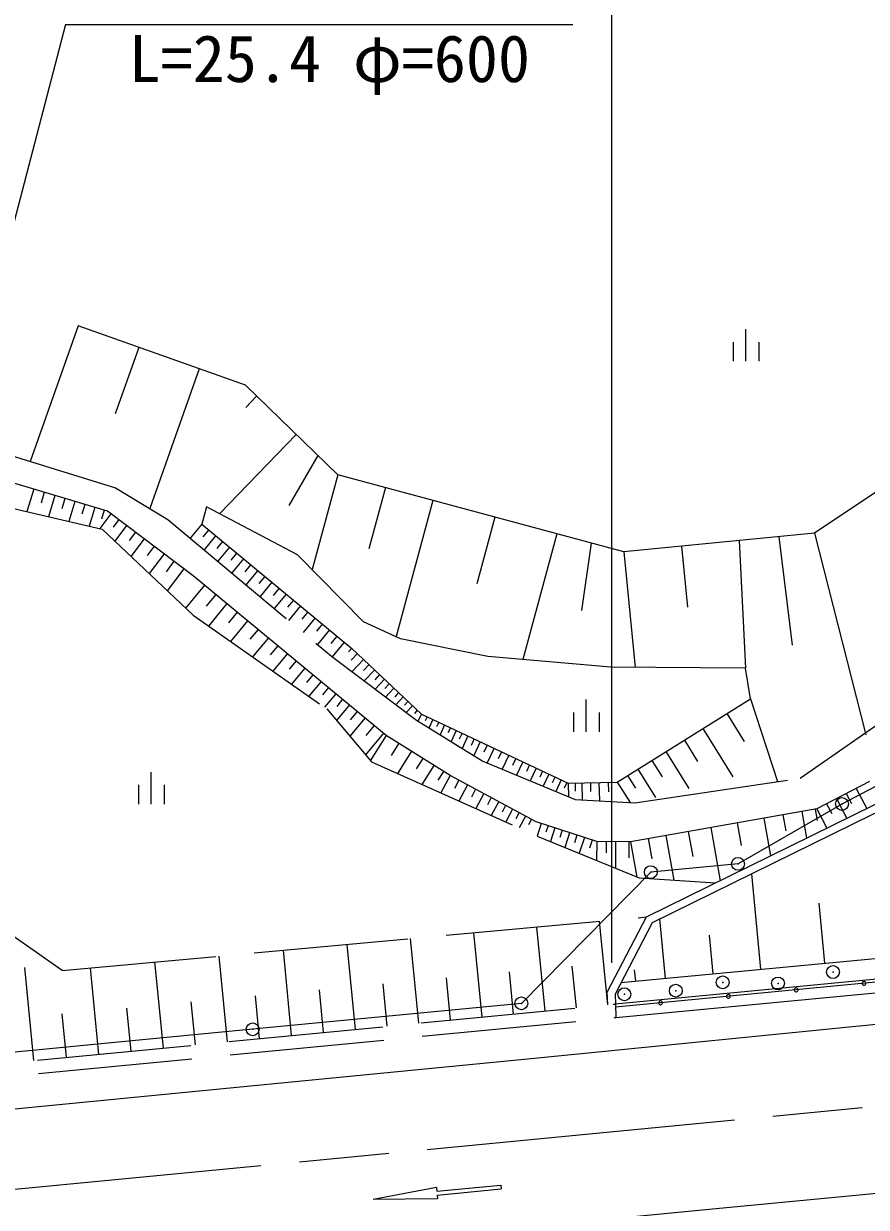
# Model space of a CAD drawing. Units: millimetres, scale not verified. Extents: x 39999 to 679983, y 20000 to 379991.
# Drawn here: x 313801 to 346578, y 273494 to 319528 of the extents above; entities that cross this region are included whole.
import ezdxf
from ezdxf.enums import TextEntityAlignment as Align

# ---------------------------------------------------------------- set-up
doc = ezdxf.new("R2010")
doc.units = ezdxf.units.MM
doc.header["$LTSCALE"] = 999.975
doc.header["$PDMODE"] = 32
doc.header["$PDSIZE"] = 500
doc.linetypes.add('CHAIN', pattern=[18.5, 12, -1.5, 3.5, -1.5])
doc.linetypes.add('DASHED', pattern=[7.5, 6, -1.5])
for name, color, linetype, lineweight in [('D-BMK', 2, 'CHAIN', 13), ('M-BGD', 7, 'Continuous', 13), ('M-BMK-ROW', 1, 'Continuous', 13), ('M-STR-HTXT', 7, 'Continuous', 13)]:
    doc.layers.add(name, color=color, linetype=linetype, lineweight=lineweight)
doc.styles.add('ＭＳ ゴシック', font='')
doc.styles.get('ＭＳ ゴシック').set_extended_font_data('MS Gothic')

msp = doc.modelspace()

# ---------------------------------------------------------------- linework, layer by layer
at = {"layer": 'D-BMK'}
msp.add_line((274258.9, 270419.1), (370025.1, 279653.1), dxfattribs=at)
at = {"layer": 'M-BGD'}
for p, q in [((366210.3, 314212.8), (344558.6, 299711.1)), ((315918.7, 307771.6), (314050.3, 302505.1)), ((322426.2, 305462.9), (315918.7, 307771.6)), ((341897.5, 306397.5), (341897.5, 307647.5)), ((341397.5, 307147.5), (341397.5, 306397.5)), ((342397.5, 307147.5), (342397.5, 306397.5)), ((318274.8, 306935.7), (317357.7, 304350.9)), ((320630.8, 306099.9), (318705.6, 300673.3)), ((326024.3, 301985.2), (322426.2, 305462.9)), ((322861.3, 305042.4), (322436.8, 304603.3)), ((324403.5, 303551.8), (321422.2, 300467.3)), ((325243.5, 302739.9), (324120.1, 300786.2)), ((326024.3, 301985.2), (325028.2, 298294.7)), ((337141.2, 298984.6), (326024.3, 301985.2)), ((317066.3, 300567.5), (313157.4, 301733.7)), ((314191.7, 301425.1), (313930.4, 300549.4)), ((314603.9, 301302.1), (314477.1, 300877.1)), ((315016.2, 301179.1), (314770.2, 300354.6)), ((315404.4, 301063.3), (315285, 300663.1)), ((327869.6, 301487.1), (327225.7, 299101.7)), ((315792.6, 300947.5), (315560.9, 300171.1)), ((316180.7, 300831.7), (316068.5, 300455.5)), ((316568.9, 300715.8), (316351.6, 299987.6)), ((316933, 300607.2), (316827.7, 300254.4)), ((329714.8, 300989.1), (328284.9, 295691.4)), ((317197.2, 300468.7), (316762.5, 299892.3)), ((320393.4, 298057.6), (317066.3, 300567.5)), ((317501.2, 300239.4), (317284.8, 299952.5)), ((332128.4, 300337.6), (331428.1, 297743.3)), ((317805.1, 300010.1), (317346.5, 299402.2)), ((318147.5, 299751.8), (317903.7, 299428.6)), ((320727.2, 300058.3), (320282, 299519.2)), ((320727.2, 300058.3), (326569.9, 295232.7)), ((320996.8, 299835.7), (320773.5, 299565.3)), ((334542, 299686.2), (333223.1, 294800)), ((344558.6, 299711.1), (337141.2, 298984.6)), ((344558.6, 299711.1), (346552.8, 291870.3)), ((318490, 299493.5), (317973.3, 298808.6)), ((321266.3, 299613.1), (320818.3, 299070.6)), ((321537.6, 299389), (321312.9, 299116.9)), ((335870.7, 299327.6), (335496.3, 296709)), ((341633.7, 299424.6), (341878.6, 294456.8)), ((343173.4, 299575.4), (343690, 295357.8)), ((318875.8, 299202.4), (318601.1, 298838.3)), ((319261.6, 298911.4), (318679.5, 298139.8)), ((321808.8, 299165), (321357.9, 298619.1)), ((322081.8, 298939.5), (321855.6, 298665.7)), ((337141.2, 298984.6), (337581.2, 294492.2)), ((339387.4, 299204.6), (339619.1, 296839.1)), ((319647.4, 298620.3), (319340, 298212.8)), ((320033.2, 298329.3), (319385.7, 297470.9)), ((322354.8, 298714.1), (321901, 298164.7)), ((322629.4, 298487.2), (322401.9, 298211.7)), ((327903.8, 291849.8), (320393.4, 298057.6)), ((322904.1, 298260.4), (322447.5, 297707.5)), ((323180.5, 298032.1), (322951.5, 297754.8)), ((320836.8, 297691.1), (320097.5, 296796.8)), ((323457, 297803.8), (322997.5, 297247.4)), ((323735.1, 297574), (323504.6, 297295)), ((321272, 297331.4), (320897.8, 296878.6)), ((321707.3, 296971.6), (320987.7, 296101.1)), ((324013.3, 297344.3), (323550.9, 296784.5)), ((324293.2, 297113.1), (324061.3, 296832.3)), ((322110.2, 296638.6), (321763.8, 296219.5)), ((324573.1, 296881.9), (324107.8, 296318.5)), ((324854.8, 296649.2), (324621.4, 296366.7)), ((322513, 296305.6), (321847, 295499.9)), ((325136.4, 296416.6), (324668.2, 295849.7)), ((325419.9, 296182.5), (325185, 295898.1)), ((322915.9, 295972.6), (322596.3, 295585.9)), ((323318.8, 295639.6), (322706.3, 294898.6)), ((325703.3, 295948.4), (325232.2, 295377.9)), ((325988.6, 295712.8), (325752.2, 295426.7)), ((323689.3, 295333.4), (323395.3, 294977.8)), ((326273.8, 295477.2), (325800.8, 294904.5)), ((326560.2, 295240.7), (326440.8, 295096.2)), ((326569.9, 295232.7), (329270, 292679.3)), ((324059.7, 295027.2), (323496.5, 294345.8)), ((324400.4, 294745.5), (324130.2, 294418.5)), ((326784, 295030.2), (326544.8, 294777.2)), ((327023.5, 294803.7), (326570.5, 294324.6)), ((324741.1, 294463.9), (324223.2, 293837.3)), ((325054.5, 294205), (324805.9, 293904.2)), ((327238.9, 294600), (327023.8, 294372.6)), ((327454.2, 294396.4), (327046.9, 293965.8)), ((327647.8, 294213.4), (327454.4, 294008.9)), ((342078.9, 293272.5), (341878.6, 294456.8)), ((325367.8, 293946), (324891.5, 293369.7)), ((325655.9, 293707.8), (325427.3, 293431.3)), ((327841.3, 294030.3), (327475.2, 293643.1)), ((328023, 293858.5), (327849.6, 293675.2)), ((325944, 293469.7), (325506, 292939.8)), ((326209, 293250.7), (325978.5, 292971.8)), ((328204.6, 293686.8), (327877.1, 293340.4)), ((328386.2, 293515), (328232.1, 293352)), ((328567.9, 293343.2), (328279, 293037.7)), ((335681.7, 291992), (335681.7, 293241.9)), ((336891, 290033.1), (342078.9, 293272.5)), ((342078.9, 293272.5), (343120.8, 290053.3)), ((326473.9, 293031.7), (325972.8, 292425.3)), ((326777.1, 292781.1), (326503.5, 292450)), ((328749.5, 293171.5), (328614.7, 293028.9)), ((328931.2, 292999.7), (328680.8, 292735)), ((329112.8, 292827.9), (328997.3, 292705.8)), ((327080.3, 292530.5), (326487, 291812.7)), ((329270, 292679.3), (329138.1, 292399.1)), ((329270, 292679.3), (334983.8, 289991.1)), ((329496.2, 292572.9), (329424.3, 292420.1)), ((329722.4, 292466.5), (329566.7, 292135.5)), ((329948.6, 292360), (329864.8, 292181.8)), ((335181.7, 292742), (335181.7, 291992)), ((336181.7, 292742), (336181.7, 291992)), ((341152.4, 292694), (341825.9, 291615.3)), ((327798.1, 291937.2), (327095.8, 291087.5)), ((327439.2, 292233.8), (327115.3, 291842)), ((330174.8, 292253.6), (329995.2, 291871.8)), ((330401, 292147.2), (330305.2, 291943.6)), ((330627.2, 292040.7), (330423.7, 291608.2)), ((330853.4, 291934.3), (330745.7, 291705.4)), ((340217.1, 292110), (341385.1, 290239.5)), ((327903.8, 291849.8), (327283.5, 290863.9)), ((330390.3, 290285.3), (327903.8, 291849.8)), ((328396.8, 291539.6), (328101.2, 291069.8)), ((331079.6, 291827.9), (330852.2, 291344.6)), ((331321.3, 291714.2), (331201.2, 291459)), ((331562.9, 291600.5), (331310, 291063)), ((331831.7, 291474.1), (331698.2, 291190.2)), ((339501.3, 291663), (340016.8, 290837.5)), ((328889.7, 291229.5), (328342.7, 290360.1)), ((329324.4, 290956), (329070.4, 290552.3)), ((332100.5, 291347.6), (331831.5, 290775.8)), ((332386.4, 291213.1), (332255, 290933.8)), ((332672.3, 291078.6), (332415.7, 290533.1)), ((332945, 290950.3), (332819.7, 290683.8)), ((338785.5, 291216.1), (339679.4, 289784.5)), ((329759.1, 290682.5), (329290, 289937)), ((333217.7, 290822), (332972.9, 290301.6)), ((333477.9, 290699.6), (333358.3, 290445.4)), ((333738.1, 290577.2), (333504.5, 290080.8)), ((337689.9, 290531.9), (338374, 289436.3)), ((338237.7, 290874), (338632.2, 290242.2)), ((318765, 289171.5), (318765, 290421.5)), ((330131.8, 290448), (329914, 290101.8)), ((330390.3, 290285.3), (330026.8, 289608)), ((333730.9, 288492.3), (330390.3, 290285.3)), ((330729, 290103.5), (330553.8, 289777.2)), ((333986.3, 290460.4), (333872.2, 290217.9)), ((334234.5, 290343.6), (334011.7, 289870.1)), ((334471.2, 290232.2), (334362.4, 290000.9)), ((334708, 290120.8), (334495.4, 289669.1)), ((334934.2, 290014.4), (334830.4, 289793.8)), ((334983.8, 289991.1), (336891, 290033.1)), ((336177.5, 290017.4), (336193.2, 289301.4)), ((336535.4, 290025.3), (336543.6, 289653.3)), ((336891, 290033.1), (337389.8, 289234.2)), ((337290.4, 290282.5), (337594.3, 289795.9)), ((346702, 290053.9), (344655.9, 288996.4)), ((318265, 289921.5), (318265, 289171.5)), ((319265, 289921.5), (319265, 289171.5)), ((331067.6, 289921.8), (330730.5, 289293.7)), ((331381.7, 289753.2), (331219.3, 289450.6)), ((331695.7, 289584.6), (331383.1, 289002.2)), ((334983.8, 289991.1), (334995.5, 289461.4)), ((335248.6, 289996.9), (335255.7, 289675.3)), ((335513.5, 290002.7), (335528.1, 289338.7)), ((335845.5, 290010.1), (335853.1, 289665.1)), ((345800.3, 289587.8), (346002.1, 289197.4)), ((346186.9, 289787.6), (346594.5, 288998.8)), ((331987, 289428.3), (331836.3, 289147.7)), ((332278.2, 289272), (331988.3, 288731.9)), ((332548.2, 289127.1), (332408.6, 288866.8)), ((347855.8, 289284.4), (338242.8, 284559.9)), ((345034.8, 289192.2), (345232.6, 288809.5)), ((345413.7, 289388.1), (345813.3, 288614.9)), ((315302.4, 282705.8), (306632.1, 288748.7)), ((332818.3, 288982.1), (332549.5, 288481.3)), ((333068.7, 288847.7), (332939.2, 288606.4)), ((333319.2, 288713.3), (333069.9, 288248.8)), ((344655.9, 288996.4), (337408.8, 287714.3)), ((342594.3, 288631.7), (342854.6, 287160.8)), ((343329.8, 288761.8), (343441.1, 288132.7)), ((344065.2, 288891.9), (344250.2, 287846.7)), ((344587.9, 288984.4), (344666.9, 288537.4)), ((344655.9, 288996.4), (345047.5, 288238.5)), ((333551.4, 288588.6), (333431.3, 288364.9)), ((336091.1, 287719.8), (333730.9, 288492.3)), ((333934.8, 288425.6), (333774.1, 287934.4)), ((334200, 288338.8), (334116.4, 288083.4)), ((334465.1, 288252), (334291.6, 287721.7)), ((340524.4, 288265.5), (340890.6, 286195.5)), ((341559.4, 288448.6), (341716, 287563.4)), ((334751.4, 288158.3), (334661.1, 287882.6)), ((335037.6, 288064.6), (334850.2, 287492.1)), ((335323.9, 287970.9), (335226.7, 287674.1)), ((335610.1, 287877.2), (335408.9, 287262.5)), ((335917.5, 287776.6), (335813.2, 287458)), ((336091.1, 287719.8), (336088, 286983.5)), ((337408.8, 287714.3), (336091.1, 287719.8)), ((336459.2, 287718.3), (336457.4, 287275.4)), ((336827.4, 287716.7), (336823, 286681.4)), ((337345, 287714.5), (337342.4, 287091.8)), ((337408.8, 287714.3), (337651.8, 286340.9)), ((338095.5, 287835.7), (338234.7, 287048.8)), ((338782.2, 287957.2), (339090.4, 286215)), ((339653.3, 288111.3), (339826.3, 287133.5)), ((402966.7, 287633.3), (336822.1, 281277.5)), ((342479.4, 282752.4), (342124.3, 286467.6)), ((344968, 282990.3), (344745.5, 285318.4)), ((336518.7, 281368.6), (336202.6, 284619.2)), ((338242.8, 284559.9), (336804, 281790.7)), ((338764.2, 282397.3), (338543.4, 284707.7)), ((331632.6, 280893.4), (331313.7, 284171.6)), ((334080.8, 281131.5), (333763.4, 284395.9)), ((340621.8, 282574.9), (340477.8, 284081.3)), ((326704.8, 280414.1), (326383.3, 283720.2)), ((329173.9, 280654.3), (328853.7, 283946.4)), ((321735.2, 279930.8), (321410.9, 283265)), ((324225.3, 280173), (323902.4, 283493.1)), ((333800.1, 279305.8), (373055.3, 283209.7)), ((337033.2, 282231.9), (350194, 283489.7)), ((314201.3, 279198.1), (313848.3, 282827.2)), ((315264.1, 282732.5), (315256.3, 282721.4)), ((316723.2, 279443.4), (316396.2, 282806)), ((319234.5, 279687.6), (318908.9, 283036)), ((332856.7, 281012.5), (332697.6, 282648.1)), ((335299.8, 281250.1), (335141.4, 282878.8)), ((337609, 282286.9), (337566.5, 282731.7)), ((330403.2, 280773.8), (330243.5, 282416.4)), ((336836.3, 280877), (350816.9, 282213.2)), ((325465, 280293.6), (325303.9, 281950.1)), ((327939.4, 280534.2), (327778.9, 282183.8)), ((336804, 281790.7), (336817.9, 281397.7)), ((320484.8, 279809.2), (320322.4, 281479.9)), ((322980.2, 280051.9), (322818.4, 281715.5)), ((336817.9, 281397.7), (336836.3, 280877)), ((315462.3, 279320.7), (315297, 281020.4)), ((317978.9, 279565.5), (317815.7, 281243.2)), ((297251.8, 275756.7), (333800.1, 279305.8)), ((329860, 274266.7), (327393.6, 273800.6)), ((329860, 274266.7), (329874.6, 274117.4)), ((329874.6, 274117.4), (332362.7, 274359.6)), ((329889.1, 273968.1), (332377.3, 274210.3)), ((329889.1, 273968.1), (329903.6, 273818.8)), ((332362.7, 274359.6), (332377.3, 274210.3)), ((329903.6, 273818.8), (327393.6, 273800.6))]:
    msp.add_line(p, q, dxfattribs=at)
at = {"layer": 'M-BGD', "linetype": 'DASHED'}
for p, q in [((313145.4, 302784.9), (317373.2, 301477.7)), ((317373.2, 301477.7), (319413, 300246.3)), ((313132.7, 300734.5), (316850.7, 299871.9)), ((320918.4, 300731.5), (320727.2, 300058.3)), ((324455.6, 298876.6), (320918.4, 300731.5)), ((319413, 300246.3), (325773.1, 294925.4)), ((316850.7, 299871.9), (320391.9, 296518)), ((327023.5, 296267.5), (324455.6, 298876.6)), ((320391.9, 296518), (325590.6, 292880.6)), ((328464.8, 295609.3), (327023.5, 296267.5)), ((331849.9, 294920.6), (328464.8, 295609.3)), ((325773.1, 294925.4), (329075.6, 292437.6)), ((336637.1, 294499.9), (331849.9, 294920.6)), ((341878.6, 294456.8), (336637.1, 294499.9)), ((325590.6, 292880.6), (327324.7, 290814.8)), ((329075.6, 292437.6), (331663.1, 290845.8)), ((327324.7, 290814.8), (333773.3, 287934.6)), ((331663.1, 290845.8), (335253.7, 289354.2)), ((335253.7, 289354.2), (337576.9, 289223.7)), ((315302.4, 282705.8), (338022, 284785.7)), ((306869.8, 278485.1), (336817.9, 281397.7)), ((306910.3, 277966.6), (336836.3, 280877))]:
    msp.add_line(p, q, dxfattribs=at)
for points in [[(337576.9, 289223.7), (344004.7, 290185.6), (347188.3, 292396.5), (349661.3, 294444.1), (351646.6, 297800.7)], [(333773.3, 287934.6), (337744, 286303), (340714.4, 286108.9)]]:
    msp.add_lwpolyline(points, dxfattribs=at)
at = {"layer": 'M-BGD'}
for points in [[(336518.7, 281368.6), (336501.4, 281859), (338022, 284785.7), (347677.1, 289530.9)], [(336817.5, 281407.7), (350766.3, 282740.8), (350767, 282740.9)], [(373676.7, 276739.6), (362208.9, 275486.2), (351332.7, 274444.4), (340468.3, 273410.7), (329625.5, 272355.9), (318749.7, 271323.4), (307879.7, 270288.9), (302466.7, 269763.4), (296997.2, 269252.9), (291535.3, 268654.1)]]:
    msp.add_lwpolyline(points, dxfattribs=at)
for centre, start, end in [((346487.8, 282206.3), 167, 347), ((346487.8, 282206.3), 347, 167), ((341212.2, 281699.4), 347, 167), ((343850, 281952.8), 167, 347), ((343850, 281952.8), 347, 167), ((338574.5, 281445.9), 167, 347), ((338574.5, 281445.9), 347, 167), ((341212.2, 281699.4), 167, 347)]:
    msp.add_arc(centre, 75, start, end, dxfattribs=at)
for p in [(345283.6, 282642.8), (340992.4, 282241.9), (343142.4, 282201.4), (337167.4, 281781.5), (339166.6, 281919.7)]:
    msp.add_point(p, dxfattribs=at)
at = {"layer": 'M-BMK-ROW', "color": 30}
msp.add_lwpolyline([(347186.4, 289991.4), (345629, 289180), (341586.8, 286851.7), (338193.9, 286531.7), (333160.3, 281425.3), (322710, 280417.3), (307282.3, 278929.7), (304840.9, 283415.8), (304225.9, 283356.7), (302005.3, 281899.9), (300805.6, 281682.2), (295826.2, 277926.1)], dxfattribs=at)
at = {"layer": 'M-BMK-ROW'}
for centre in [(345629, 289180), (341586.8, 286851.7), (338193.9, 286531.7), (333160.3, 281425.3), (322710, 280417.3)]:
    msp.add_circle(centre, 250, dxfattribs=at)
for p in [(345629, 289180), (341586.8, 286851.7), (338193.9, 286531.7), (333160.3, 281425.3), (322710, 280417.3)]:
    msp.add_point(p, dxfattribs=at)
at = {"layer": 'M-STR-HTXT'}
for p, q in [((336677.9, 283008), (336677.9, 346066)), ((315422.4, 319492), (303730.1, 274623.5)), ((315422.4, 319492), (335156.7, 319492))]:
    msp.add_line(p, q, dxfattribs=at)

# ---------------------------------------------------------------- texts
at = {"layer": 'M-STR-HTXT', "style": 'ＭＳ ゴシック'}
msp.add_text('L=25.4 φ=600', height=1833, dxfattribs=at).set_placement((325690.6, 316706.3), align=Align.BOTTOM_CENTER)

doc.saveas('drawing.dxf')
